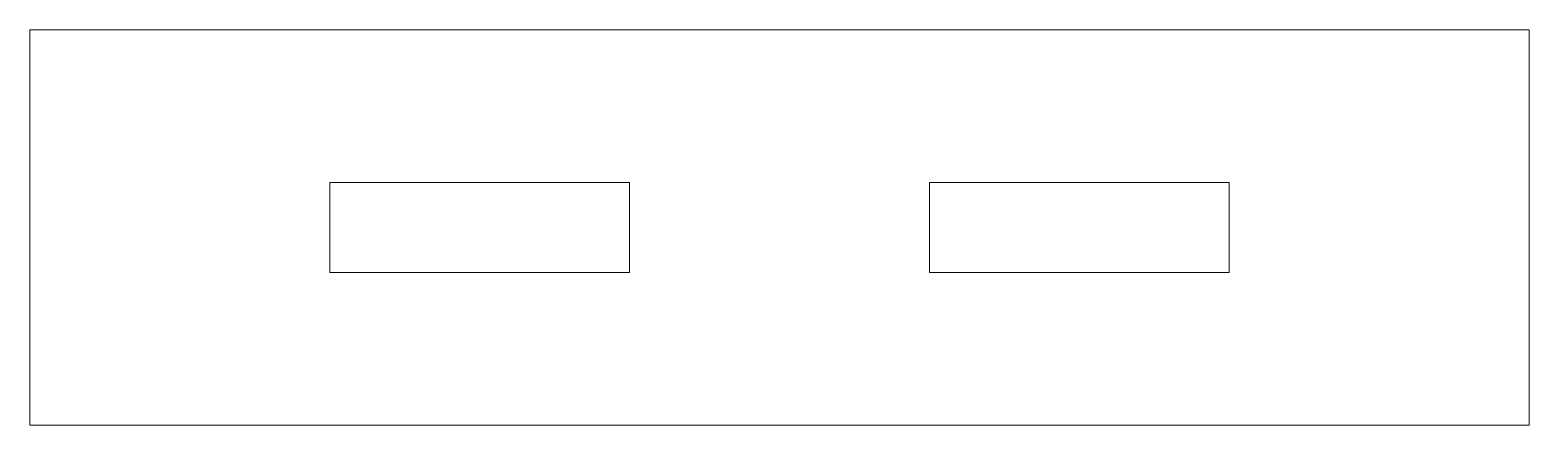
# Model space of a CAD drawing. Header units: millimetres. Extents: x 0 to 50, y 0 to 13.2.
import ezdxf

# ---------------------------------------------------------------- set-up
doc = ezdxf.new("R2010")
doc.units = ezdxf.units.MM

msp = doc.modelspace()

# ---------------------------------------------------------------- linework, layer by layer
at = {"color": 7, "linetype": 'Continuous', "lineweight": 15}
for p, q in [((50, 13.175), (0, 13.175)), ((0, 13.175), (0, 0)), ((50, 0), (50, 13.175)), ((20, 8.0875), (10, 8.0875)), ((10, 8.0875), (10, 5.0875)), ((20, 5.0875), (20, 8.0875)), ((40, 8.0875), (30, 8.0875)), ((30, 8.0875), (30, 5.0875)), ((40, 5.0875), (40, 8.0875)), ((10, 5.0875), (20, 5.0875)), ((30, 5.0875), (40, 5.0875)), ((0, 0), (50, 0))]:
    msp.add_line(p, q, dxfattribs=at)

doc.saveas('drawing.dxf')
